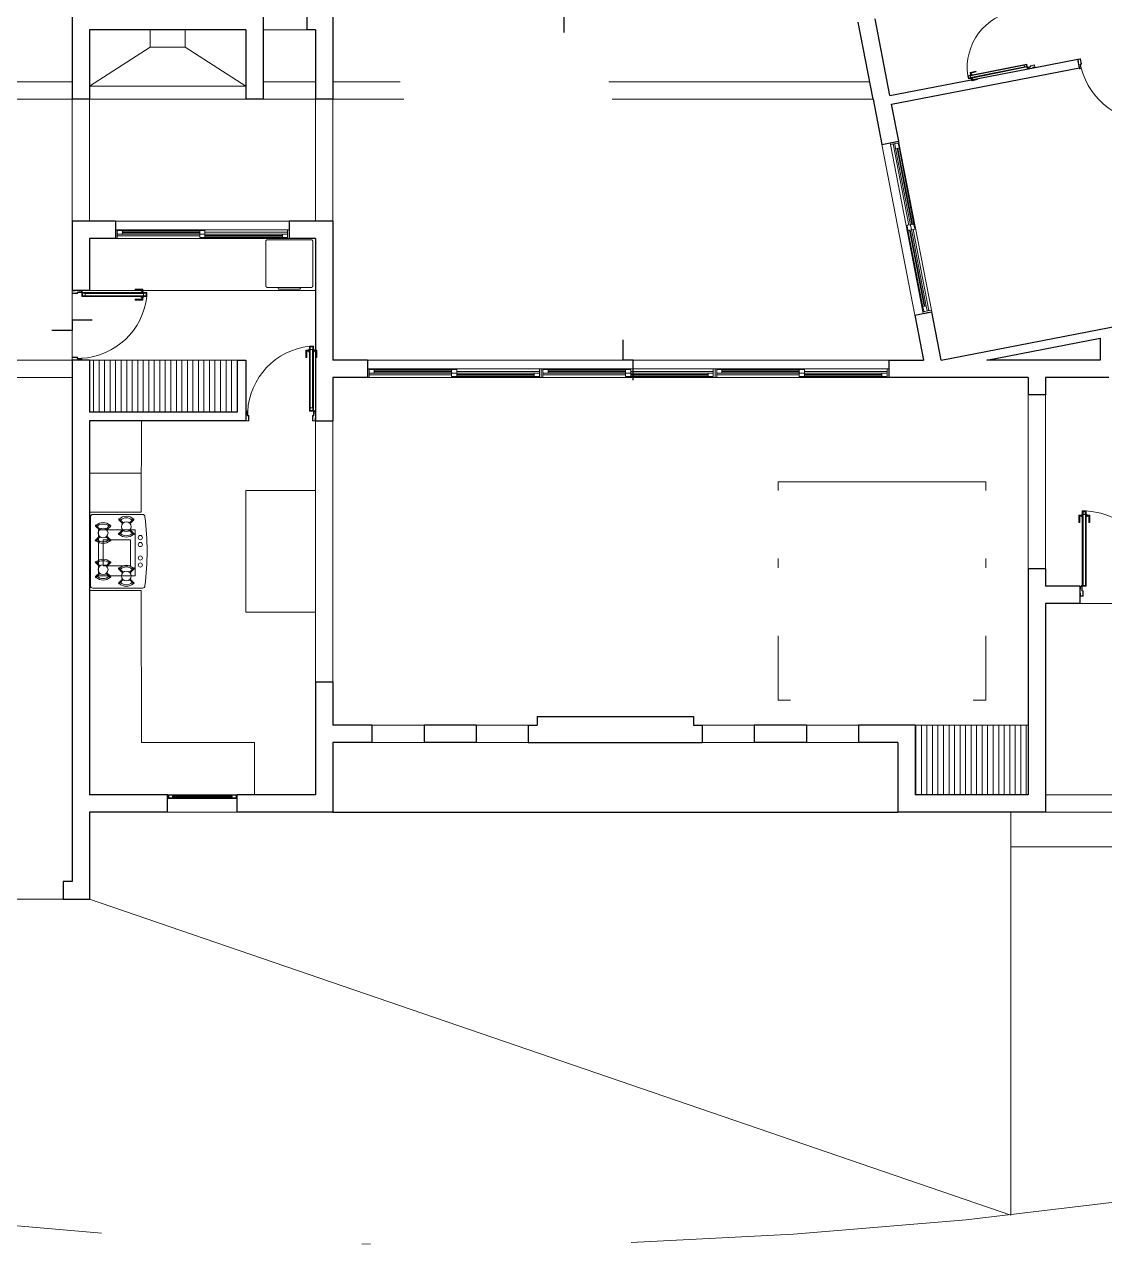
# Model space of a CAD drawing. Header units: millimetres. Extents: x 2871.7 to 2903.3, y 1602.5 to 1635.2.
# Drawn here: x 2882.67 to 2895.09, y 1602.52 to 1616.57 of the extents above; entities that cross this region are included whole.
import ezdxf

# ---------------------------------------------------------------- set-up
doc = ezdxf.new("R2010")
doc.units = ezdxf.units.MM
for name, pattern in [('ACAD_ISO10W100', [18, 12, -3, 0, -3]), ('HIDDEN2', [4.7625, 3.175, -1.5875]), ('JIS_02_0.7', [1.35, 0.75, -0.6])]:
    doc.linetypes.add(name, pattern=pattern)
for name, color, linetype, lineweight in [('0.05', 253, 'Continuous', 5), ('0.09', 6, 'Continuous', 9), ('0.25', 251, 'Continuous', 25), ('02_CIVIL_EXIST', 250, 'Continuous', 30), ('07_CIVIL VISTAS MEDIA', 251, 'Continuous', 9), ('08_CIVIL VISTAS FINO', 143, 'Continuous', 5), ('09_CIVIL PROYECCIONES', 230, 'JIS_02_0.7', 5), ('M-PARCELA-', 3, 'Continuous', 15), ('MISC MUEBLES', 141, 'Continuous', 9)]:
    doc.layers.add(name, color=color, linetype=linetype, lineweight=lineweight)
pattern_1 = [(90, (2407.71893, 969.57402), (-0.0635, 0), [])]

# ---------------------------------------------------------------- blocks, each defined once
blk = doc.blocks.new('P2.00')
at = {"layer": '09_CIVIL PROYECCIONES', "linetype": 'JIS_02_0.7', "ltscale": 4}
for centre, radius, start, end in [((495.225, 639.968), 0.884, 0.7137, 86.2764), ((496.99, 639.968), 0.882, 92.52, 179.3287)]:
    blk.add_arc(centre, radius, start, end, dxfattribs=at)
at = {"layer": 'MISC MUEBLES'}
for p, q in [((495.196, 640.717), (495.196, 640.798)), ((495.201, 640.803), (495.23, 640.803)), ((495.207, 640.798), (495.207, 640.717)), ((495.207, 640.792), (495.23, 640.792)), ((495.23, 640.814), (495.235, 640.814)), ((495.23, 640.782), (495.23, 640.814)), ((495.235, 640.782), (495.23, 640.782)), ((495.235, 640.814), (495.235, 640.782)), ((495.237, 640.85), (495.282, 640.85)), ((495.237, 639.984), (495.237, 640.85)), ((495.244, 639.991), (495.244, 640.85)), ((495.244, 640.843), (495.275, 640.843)), ((495.245, 640.842), (495.274, 640.842)), ((495.245, 640.812), (495.245, 640.842)), ((495.274, 640.812), (495.245, 640.812)), ((495.246, 640.81), (495.273, 640.81)), ((495.246, 639.992), (495.246, 640.81)), ((495.273, 640.81), (495.273, 639.992)), ((495.274, 640.842), (495.274, 640.812)), ((495.275, 639.991), (495.275, 640.85)), ((495.282, 639.984), (495.282, 640.85)), ((495.289, 640.814), (495.284, 640.814)), ((495.284, 640.814), (495.284, 640.782)), ((495.284, 640.782), (495.289, 640.782)), ((495.289, 640.782), (495.289, 640.814)), ((495.318, 640.803), (495.289, 640.803)), ((495.313, 640.792), (495.289, 640.792)), ((495.313, 640.798), (495.313, 640.717)), ((495.324, 640.717), (495.324, 640.798)), ((496.903, 640.717), (496.903, 640.798)), ((496.909, 640.803), (496.938, 640.803)), ((496.914, 640.798), (496.914, 640.717)), ((496.914, 640.792), (496.938, 640.792)), ((496.938, 640.814), (496.943, 640.814)), ((496.938, 640.782), (496.938, 640.814)), ((496.943, 640.782), (496.938, 640.782)), ((496.943, 640.814), (496.943, 640.782)), ((496.99, 640.85), (496.945, 640.85)), ((496.945, 639.984), (496.945, 640.85)), ((496.951, 639.991), (496.951, 640.85)), ((496.983, 640.843), (496.951, 640.843)), ((496.982, 640.842), (496.953, 640.842)), ((496.953, 640.842), (496.953, 640.812)), ((496.953, 640.812), (496.982, 640.812)), ((496.981, 640.81), (496.954, 640.81)), ((496.954, 640.81), (496.954, 639.992)), ((496.981, 639.992), (496.981, 640.81)), ((496.982, 640.812), (496.982, 640.842)), ((496.983, 639.991), (496.983, 640.85)), ((496.99, 639.984), (496.99, 640.85)), ((496.997, 640.814), (496.991, 640.814)), ((496.991, 640.814), (496.991, 640.782)), ((496.991, 640.782), (496.997, 640.782)), ((496.997, 640.782), (496.997, 640.814)), ((497.026, 640.803), (496.997, 640.803)), ((497.02, 640.792), (496.997, 640.792)), ((497.02, 640.798), (497.02, 640.717)), ((497.031, 640.717), (497.031, 640.798)), ((495.207, 640.717), (495.196, 640.717)), ((495.313, 640.717), (495.324, 640.717)), ((496.914, 640.717), (496.903, 640.717)), ((497.02, 640.717), (497.031, 640.717)), ((495.213, 639.95), (495.213, 639.979)), ((495.213, 639.95), (495.217, 639.95)), ((495.217, 639.95), (495.217, 639.979)), ((495.218, 639.983), (495.229, 639.983)), ((495.218, 639.98), (495.229, 639.98)), ((495.23, 639.979), (495.23, 639.936)), ((495.234, 639.979), (495.234, 639.936)), ((495.236, 639.933), (495.244, 639.933)), ((495.236, 639.93), (495.243, 639.93)), ((495.237, 639.984), (495.282, 639.984)), ((495.243, 639.93), (495.243, 639.875)), ((495.244, 639.991), (495.275, 639.991)), ((495.245, 640.021), (495.245, 639.992)), ((495.245, 639.992), (495.274, 639.992)), ((495.247, 639.931), (495.247, 639.875)), ((495.274, 639.992), (495.274, 640.021)), ((496.99, 639.984), (496.945, 639.984)), ((496.983, 639.991), (496.951, 639.991)), ((496.953, 639.992), (496.953, 640.021)), ((496.982, 639.992), (496.953, 639.992)), ((496.98, 639.931), (496.98, 639.875)), ((496.982, 640.021), (496.982, 639.992)), ((496.991, 639.933), (496.982, 639.933)), ((496.984, 639.93), (496.984, 639.875)), ((496.991, 639.93), (496.984, 639.93)), ((496.993, 639.979), (496.993, 639.936)), ((496.997, 639.979), (496.997, 639.936)), ((497.009, 639.983), (496.998, 639.983)), ((497.009, 639.98), (496.998, 639.98)), ((497.01, 639.95), (497.01, 639.979)), ((497.013, 639.95), (497.01, 639.95)), ((497.013, 639.95), (497.013, 639.979)), ((495.213, 639.875), (495.213, 639.906)), ((495.213, 639.906), (495.217, 639.906)), ((495.217, 639.875), (495.217, 639.906)), ((495.218, 639.874), (495.242, 639.874)), ((495.218, 639.871), (495.242, 639.871)), ((497.009, 639.874), (496.985, 639.874)), ((497.009, 639.871), (496.985, 639.871)), ((497.01, 639.875), (497.01, 639.906)), ((497.013, 639.906), (497.01, 639.906)), ((497.013, 639.875), (497.013, 639.906))]:
    blk.add_line(p, q, dxfattribs=at)
for centre in [(495.231, 639.989), (496.996, 639.989)]:
    blk.add_circle(centre, 0.0036, dxfattribs=at)
for centre, radius, start, end in [((495.201, 640.798), 0.00537, 0, 180), ((495.318, 640.798), 0.00537, 0, 180), ((496.909, 640.798), 0.00537, 0, 180), ((497.026, 640.798), 0.00537, 0, 180), ((495.218, 639.979), 0.00448, 90, 180), ((495.218, 639.979), 0.00112, 90, 180), ((495.229, 639.979), 0.00448, 0, 90), ((495.229, 639.979), 0.00112, 0, 90), ((495.236, 639.936), 0.0056, 180, 270), ((495.236, 639.936), 0.00224, 180, 270), ((495.244, 639.931), 0.00224, 351.398, 90), ((496.982, 639.931), 0.00224, 90, 188.602), ((496.991, 639.936), 0.00224, 270, 0), ((496.991, 639.936), 0.0056, 270, 0), ((496.998, 639.979), 0.00448, 90, 180), ((496.998, 639.979), 0.00112, 90, 180), ((497.009, 639.979), 0.00448, 0, 90), ((497.009, 639.979), 0.00112, 0, 90), ((495.218, 639.875), 0.00448, 180, 270), ((495.218, 639.875), 0.00112, 180, 270), ((495.242, 639.875), 0.00448, 270, 351.398), ((495.242, 639.875), 0.00112, 270, 351.398), ((496.985, 639.875), 0.00448, 188.602, 270), ((496.985, 639.875), 0.00112, 188.602, 270), ((497.009, 639.875), 0.00112, 270, 0), ((497.009, 639.875), 0.00448, 270, 0)]:
    blk.add_arc(centre, radius, start, end, dxfattribs=at)
blk = doc.blocks.new('Cocina industrial')
at = {"layer": '09_CIVIL PROYECCIONES', "color": 252, "linetype": 'HIDDEN2'}
for p, q in [((480.146, 637.341), (480.146, 637.761)), ((480.146, 637.761), (480.676, 637.761)), ((480.263, 637.708), (480.56, 637.708)), ((480.263, 637.394), (480.263, 637.708)), ((480.56, 637.708), (480.56, 637.394)), ((480.676, 637.761), (480.676, 637.341)), ((480.56, 637.394), (480.263, 637.394)), ((480.676, 637.341), (480.146, 637.341))]:
    blk.add_line(p, q, dxfattribs=at)
at = {"layer": 'MISC MUEBLES'}
for p, q in [((480.005, 637.256), (480.005, 637.825)), ((480.823, 637.855), (480.035, 637.855)), ((480.853, 637.256), (480.853, 637.825)), ((480.131, 637.787), (480.175, 637.744)), ((480.138, 637.795), (480.182, 637.751)), ((480.254, 637.751), (480.3, 637.797)), ((480.262, 637.744), (480.308, 637.789)), ((480.597, 637.744), (480.551, 637.789)), ((480.604, 637.751), (480.558, 637.797)), ((480.72, 637.795), (480.676, 637.751)), ((480.728, 637.787), (480.684, 637.744)), ((480.131, 637.629), (480.175, 637.672)), ((480.138, 637.621), (480.182, 637.665)), ((480.254, 637.665), (480.3, 637.619)), ((480.262, 637.672), (480.308, 637.627)), ((480.597, 637.672), (480.551, 637.627)), ((480.604, 637.665), (480.558, 637.619)), ((480.72, 637.621), (480.676, 637.665)), ((480.728, 637.629), (480.684, 637.672)), ((480.059, 637.52), (480.103, 637.477)), ((480.059, 637.361), (480.103, 637.405)), ((480.066, 637.528), (480.11, 637.484)), ((480.066, 637.354), (480.11, 637.398)), ((480.182, 637.484), (480.228, 637.53)), ((480.182, 637.398), (480.228, 637.352)), ((480.19, 637.477), (480.236, 637.522)), ((480.19, 637.405), (480.236, 637.36)), ((480.668, 637.477), (480.623, 637.522)), ((480.668, 637.405), (480.623, 637.36)), ((480.676, 637.484), (480.63, 637.53)), ((480.676, 637.398), (480.63, 637.352)), ((480.792, 637.528), (480.748, 637.484)), ((480.792, 637.354), (480.748, 637.398)), ((480.799, 637.52), (480.756, 637.477)), ((480.799, 637.361), (480.756, 637.405))]:
    blk.add_line(p, q, dxfattribs=at)
for centre, radius in [((480.218, 637.708), 0.0564), ((480.64, 637.708), 0.0564), ((480.146, 637.441), 0.0564), ((480.712, 637.441), 0.0564), ((480.271, 637.28), 0.0242), ((480.352, 637.28), 0.0242), ((480.507, 637.28), 0.0242), ((480.587, 637.28), 0.0242)]:
    blk.add_circle(centre, radius, dxfattribs=at)
for centre, radius, start, end in [((480.035, 637.825), 0.03, 90, 180), ((480.823, 637.825), 0.03, 0, 90), ((480.218, 637.708), 0.12, 137.6275, 222.3725), ((480.218, 637.708), 0.103, 138.1132, 221.8868), ((480.134, 637.791), 0.00522, 45.22, 225.22), ((480.218, 637.708), 0.103, 318.1132, 41.8868), ((480.304, 637.793), 0.00522, 314.78, 134.78), ((480.218, 637.708), 0.12, 317.7229, 42.2771), ((480.64, 637.708), 0.12, 137.7229, 222.2771), ((480.64, 637.708), 0.103, 138.1132, 221.8868), ((480.554, 637.793), 0.00522, 45.22, 225.22), ((480.64, 637.708), 0.103, 318.1132, 41.8868), ((480.724, 637.791), 0.00522, 314.78, 134.78), ((480.64, 637.708), 0.12, 317.6275, 42.3725), ((480.134, 637.625), 0.00522, 134.78, 314.78), ((480.304, 637.623), 0.00522, 225.22, 45.22), ((480.554, 637.623), 0.00522, 134.78, 314.78), ((480.724, 637.625), 0.00522, 225.22, 45.22), ((480.146, 637.441), 0.12, 137.6275, 222.3725), ((480.146, 637.441), 0.103, 138.1132, 221.8868), ((480.062, 637.524), 0.00522, 45.22, 225.22), ((480.146, 637.441), 0.103, 318.1132, 41.8868), ((480.232, 637.526), 0.00522, 314.78, 134.78), ((480.146, 637.441), 0.12, 317.7229, 42.2771), ((480.712, 637.441), 0.12, 137.7229, 222.2771), ((480.712, 637.441), 0.103, 138.1132, 221.8868), ((480.626, 637.526), 0.00522, 45.22, 225.22), ((480.712, 637.441), 0.103, 318.1132, 41.8868), ((480.796, 637.524), 0.00522, 314.78, 134.78), ((480.712, 637.441), 0.12, 317.6275, 42.3725), ((480.035, 637.256), 0.03, 180, 262.8162), ((480.062, 637.358), 0.00522, 134.78, 314.78), ((480.232, 637.356), 0.00522, 225.22, 45.22), ((480.626, 637.356), 0.00522, 134.78, 314.78), ((480.796, 637.358), 0.00522, 225.22, 45.22), ((480.823, 637.256), 0.03, 277.1838, 0), ((480.429, 640.38), 3.178, 262.8162, 277.1838)]:
    blk.add_arc(centre, radius, start, end, dxfattribs=at)
blk = doc.blocks.new('80')
at = {"layer": '09_CIVIL PROYECCIONES', "linetype": 'JIS_02_0.7', "ltscale": 4}
blk.add_arc((2522612.397, 181769.456), 0.802, 276.4267, 356.831, dxfattribs=at)
at = {"layer": 'MISC MUEBLES'}
for p, q in [((2522612.418, 181769.515), (2522612.418, 181769.484)), ((2522612.422, 181769.515), (2522612.422, 181769.484)), ((2522612.423, 181769.519), (2522612.447, 181769.519)), ((2522612.423, 181769.516), (2522612.447, 181769.516)), ((2522612.448, 181769.46), (2522612.448, 181769.515)), ((2522612.452, 181769.459), (2522612.452, 181769.515)), ((2522613.185, 181769.459), (2522613.185, 181769.515)), ((2522613.189, 181769.46), (2522613.189, 181769.515)), ((2522613.214, 181769.519), (2522613.19, 181769.519)), ((2522613.214, 181769.516), (2522613.19, 181769.516)), ((2522613.215, 181769.515), (2522613.215, 181769.484)), ((2522613.218, 181769.515), (2522613.218, 181769.484)), ((2522612.418, 181769.484), (2522612.422, 181769.484)), ((2522612.418, 181769.44), (2522612.418, 181769.411)), ((2522612.418, 181769.44), (2522612.422, 181769.44)), ((2522612.422, 181769.44), (2522612.422, 181769.411)), ((2522612.423, 181769.41), (2522612.434, 181769.41)), ((2522612.423, 181769.407), (2522612.434, 181769.407)), ((2522612.435, 181769.411), (2522612.435, 181769.454)), ((2522612.439, 181769.411), (2522612.439, 181769.454)), ((2522612.441, 181769.46), (2522612.448, 181769.46)), ((2522612.441, 181769.457), (2522612.449, 181769.457)), ((2522612.442, 181769.406), (2522612.487, 181769.406)), ((2522612.442, 181769.406), (2522612.442, 181768.658)), ((2522612.449, 181769.406), (2522612.449, 181768.658)), ((2522612.449, 181769.4), (2522612.48, 181769.4)), ((2522612.45, 181769.398), (2522612.479, 181769.398)), ((2522612.45, 181769.369), (2522612.45, 181769.398)), ((2522612.479, 181769.369), (2522612.45, 181769.369)), ((2522612.478, 181769.367), (2522612.451, 181769.367)), ((2522612.451, 181769.367), (2522612.451, 181768.698)), ((2522612.478, 181768.698), (2522612.478, 181769.367)), ((2522612.479, 181769.398), (2522612.479, 181769.369)), ((2522612.48, 181769.406), (2522612.48, 181768.658)), ((2522612.487, 181769.406), (2522612.487, 181768.658)), ((2522613.196, 181769.457), (2522613.187, 181769.457)), ((2522613.196, 181769.46), (2522613.189, 181769.46)), ((2522613.198, 181769.411), (2522613.198, 181769.454)), ((2522613.202, 181769.411), (2522613.202, 181769.454)), ((2522613.214, 181769.41), (2522613.203, 181769.41)), ((2522613.214, 181769.407), (2522613.203, 181769.407)), ((2522613.218, 181769.484), (2522613.215, 181769.484)), ((2522613.218, 181769.44), (2522613.215, 181769.44)), ((2522613.215, 181769.44), (2522613.215, 181769.411)), ((2522613.218, 181769.44), (2522613.218, 181769.411)), ((2522612.412, 181768.791), (2522612.401, 181768.791)), ((2522612.401, 181768.791), (2522612.401, 181768.71)), ((2522612.406, 181768.705), (2522612.435, 181768.705)), ((2522612.412, 181768.71), (2522612.412, 181768.791)), ((2522612.412, 181768.716), (2522612.435, 181768.716)), ((2522612.44, 181768.726), (2522612.435, 181768.726)), ((2522612.435, 181768.726), (2522612.435, 181768.694)), ((2522612.435, 181768.694), (2522612.44, 181768.694)), ((2522612.44, 181768.694), (2522612.44, 181768.726)), ((2522612.449, 181768.665), (2522612.48, 181768.665)), ((2522612.479, 181768.696), (2522612.45, 181768.696)), ((2522612.45, 181768.696), (2522612.45, 181768.666)), ((2522612.45, 181768.666), (2522612.479, 181768.666)), ((2522612.451, 181768.698), (2522612.478, 181768.698)), ((2522612.479, 181768.666), (2522612.479, 181768.696)), ((2522612.489, 181768.694), (2522612.489, 181768.726)), ((2522612.489, 181768.726), (2522612.494, 181768.726)), ((2522612.494, 181768.694), (2522612.489, 181768.694)), ((2522612.494, 181768.726), (2522612.494, 181768.694)), ((2522612.518, 181768.716), (2522612.494, 181768.716)), ((2522612.523, 181768.705), (2522612.494, 181768.705)), ((2522612.518, 181768.71), (2522612.518, 181768.791)), ((2522612.518, 181768.791), (2522612.529, 181768.791)), ((2522612.529, 181768.791), (2522612.529, 181768.71)), ((2522612.442, 181768.658), (2522612.487, 181768.658))]:
    blk.add_line(p, q, dxfattribs=at)
blk.add_circle((2522612.436, 181769.401), 0.0036, dxfattribs=at)
for centre, radius, start, end in [((2522612.423, 181769.515), 0.00448, 90, 180), ((2522612.423, 181769.515), 0.00112, 90, 180), ((2522612.447, 181769.515), 0.00448, 8.602, 90), ((2522612.447, 181769.515), 0.00112, 8.602, 90), ((2522613.19, 181769.515), 0.00448, 90, 171.398), ((2522613.19, 181769.515), 0.00112, 90, 171.398), ((2522613.214, 181769.515), 0.00448, 0, 90), ((2522613.214, 181769.515), 0.00112, 0, 90), ((2522612.423, 181769.411), 0.00448, 180, 270), ((2522612.423, 181769.411), 0.00112, 180, 270), ((2522612.434, 181769.411), 0.00448, 270, 0), ((2522612.434, 181769.411), 0.00112, 270, 0), ((2522612.441, 181769.454), 0.0056, 90, 180), ((2522612.441, 181769.454), 0.00224, 90, 180), ((2522612.449, 181769.459), 0.00224, 270, 8.602), ((2522613.187, 181769.459), 0.00224, 171.398, 270), ((2522613.196, 181769.454), 0.0056, 0, 90), ((2522613.196, 181769.454), 0.00224, 0, 90), ((2522613.203, 181769.411), 0.00448, 180, 270), ((2522613.203, 181769.411), 0.00112, 180, 270), ((2522613.214, 181769.411), 0.00448, 270, 0), ((2522613.214, 181769.411), 0.00112, 270, 0), ((2522612.406, 181768.71), 0.00537, 180, 0), ((2522612.523, 181768.71), 0.00537, 180, 0)]:
    blk.add_arc(centre, radius, start, end, dxfattribs=at)
blk = doc.blocks.new('70cm')
at = {"layer": '09_CIVIL PROYECCIONES', "ltscale": 4}
blk.add_arc((495.26, 657.641), 0.671, 267.2063, 356.6732, dxfattribs=at)
at = {"layer": 'MISC MUEBLES'}
for p, q in [((495.143, 657.652), (495.143, 657.633)), ((495.145, 657.652), (495.145, 657.633)), ((495.146, 657.656), (495.17, 657.656)), ((495.146, 657.653), (495.17, 657.653)), ((495.189, 657.632), (495.146, 657.632)), ((495.189, 657.63), (495.146, 657.63)), ((495.17, 657.656), (495.17, 657.653)), ((495.189, 657.638), (495.189, 657.632)), ((495.191, 657.638), (495.191, 657.631)), ((495.227, 657.643), (495.193, 657.643)), ((495.227, 657.64), (495.193, 657.64)), ((495.204, 657.656), (495.227, 657.656)), ((495.204, 657.656), (495.204, 657.653)), ((495.204, 657.653), (495.227, 657.653)), ((495.228, 657.652), (495.228, 657.643)), ((495.23, 657.652), (495.23, 657.643)), ((495.231, 657.637), (495.231, 657.602)), ((495.231, 657.637), (495.929, 657.637)), ((495.231, 657.632), (495.929, 657.632)), ((495.231, 657.607), (495.929, 657.607)), ((495.231, 657.602), (495.929, 657.602)), ((495.236, 657.632), (495.236, 657.607)), ((495.237, 657.631), (495.237, 657.608)), ((495.26, 657.631), (495.237, 657.631)), ((495.237, 657.608), (495.26, 657.608)), ((495.26, 657.608), (495.26, 657.631)), ((495.261, 657.609), (495.261, 657.63)), ((495.261, 657.63), (495.898, 657.63)), ((495.898, 657.609), (495.261, 657.609)), ((495.826, 657.661), (495.826, 657.669)), ((495.826, 657.669), (495.889, 657.669)), ((495.889, 657.661), (495.826, 657.661)), ((495.876, 657.638), (495.876, 657.643)), ((495.876, 657.643), (495.901, 657.643)), ((495.901, 657.638), (495.876, 657.638)), ((495.901, 657.601), (495.876, 657.601)), ((495.876, 657.601), (495.876, 657.597)), ((495.876, 657.597), (495.901, 657.597)), ((495.885, 657.661), (495.885, 657.643)), ((495.885, 657.578), (495.885, 657.597)), ((495.893, 657.665), (495.893, 657.643)), ((495.893, 657.574), (495.893, 657.597)), ((495.898, 657.63), (495.898, 657.609)), ((495.9, 657.608), (495.9, 657.631)), ((495.9, 657.631), (495.923, 657.631)), ((495.923, 657.608), (495.9, 657.608)), ((495.901, 657.643), (495.901, 657.638)), ((495.901, 657.597), (495.901, 657.601)), ((495.923, 657.631), (495.923, 657.608)), ((495.924, 657.632), (495.924, 657.607)), ((495.929, 657.637), (495.929, 657.602)), ((495.889, 657.578), (495.826, 657.578)), ((495.826, 657.578), (495.826, 657.57)), ((495.826, 657.57), (495.889, 657.57)), ((495.143, 656.959), (495.143, 656.978)), ((495.145, 656.959), (495.145, 656.978)), ((495.189, 656.981), (495.146, 656.981)), ((495.189, 656.979), (495.146, 656.979)), ((495.146, 656.958), (495.17, 656.958)), ((495.146, 656.956), (495.17, 656.956)), ((495.17, 656.956), (495.17, 656.958)), ((495.189, 656.973), (495.189, 656.979)), ((495.191, 656.973), (495.191, 656.98)), ((495.227, 656.971), (495.193, 656.971)), ((495.227, 656.969), (495.193, 656.969)), ((495.204, 656.956), (495.204, 656.958)), ((495.204, 656.958), (495.227, 656.958)), ((495.204, 656.956), (495.227, 656.956)), ((495.228, 656.959), (495.228, 656.968)), ((495.23, 656.959), (495.23, 656.968))]:
    blk.add_line(p, q, dxfattribs=at)
blk.add_circle((495.234, 657.642), 0.0028, dxfattribs=at)
for centre, radius, start, end in [((495.146, 657.652), 0.00349, 90, 180), ((495.146, 657.633), 0.00349, 180, 261.398), ((495.146, 657.652), 0.000871, 90, 180), ((495.146, 657.633), 0.000871, 180, 261.398), ((495.193, 657.638), 0.00436, 90, 180), ((495.19, 657.631), 0.00174, 261.398, 0), ((495.193, 657.638), 0.00174, 90, 180), ((495.227, 657.652), 0.00349, 360, 90), ((495.227, 657.652), 0.000871, 360, 90), ((495.227, 657.643), 0.00349, 270, 360), ((495.227, 657.643), 0.000871, 270, 360), ((495.889, 657.665), 0.00417, 270, 90), ((495.889, 657.574), 0.00417, 270, 90), ((495.146, 656.978), 0.00349, 98.602, 180), ((495.146, 656.959), 0.00349, 180, 270), ((495.146, 656.978), 0.000871, 98.602, 180), ((495.146, 656.959), 0.000871, 180, 270), ((495.19, 656.98), 0.00174, 0, 98.602), ((495.193, 656.973), 0.00436, 180, 270), ((495.193, 656.973), 0.00174, 180, 270), ((495.227, 656.968), 0.00349, 0, 90), ((495.227, 656.968), 0.000871, 0, 90), ((495.227, 656.959), 0.00349, 270, 0), ((495.227, 656.959), 0.000871, 270, 0)]:
    blk.add_arc(centre, radius, start, end, dxfattribs=at)
blk = doc.blocks.new('z')
at = {"layer": '0.25'}
for p, q in [((3164.3946, 594.0386), (3164.3946, 594.1136)), ((3164.3946, 594.1136), (3164.5446, 594.1136)), ((3164.2446, 594.0386), (3164.3946, 594.0386))]:
    blk.add_line(p, q, dxfattribs=at)

msp = doc.modelspace()

# ---------------------------------------------------------------- hatches: boundary and pattern name
at = {"layer": '0.05'}
h = msp.add_hatch(dxfattribs=at)
h.set_pattern_fill('ANSI31', color=256, scale=0.02, angle=45)
h.set_pattern_definition(pattern_1)
h.paths.add_polyline_path([(2885.113, 1612.107), (2885.113, 1612.707), (2883.413, 1612.707), (2883.413, 1612.107)])
h = msp.add_hatch(dxfattribs=at)
h.set_pattern_fill('ANSI31', color=256, scale=0.02, angle=45)
h.set_pattern_definition(pattern_1)
h.paths.add_polyline_path([(2892.913, 1607.707), (2894.213, 1607.707), (2894.213, 1608.507), (2892.913, 1608.507)])

# ---------------------------------------------------------------- linework, layer by layer
msp.add_line((2886.213, 1607.507), (2892.713, 1607.507))
at = {"layer": '0.09'}
for p, q in [((2892.909, 1613.225), (2892.529, 1615.188)), ((2883.213, 1612.707), (2883.213, 1613.507)), ((2885.113, 1612.707), (2883.413, 1612.707)), ((2892.611, 1612.707), (2886.611, 1612.707)), ((2894.813, 1609.907), (2896.613, 1609.907)), ((2886.663, 1608.507), (2887.263, 1608.507)), ((2887.863, 1608.507), (2888.463, 1608.507)), ((2890.463, 1608.507), (2891.063, 1608.507)), ((2891.663, 1608.507), (2892.263, 1608.507)), ((2892.913, 1608.507), (2894.213, 1608.507)), ((2886.663, 1608.307), (2887.263, 1608.307)), ((2887.863, 1608.307), (2888.463, 1608.307)), ((2890.463, 1608.307), (2891.063, 1608.307)), ((2891.663, 1608.307), (2892.263, 1608.307)), ((2884.313, 1607.507), (2885.113, 1607.507)), ((2894.013, 1607.507), (2894.013, 1607.107)), ((2897.013, 1607.507), (2894.413, 1607.507)), ((2897.413, 1607.107), (2894.013, 1607.107)), ((2883.113, 1606.507), (2877.513, 1606.507))]:
    msp.add_line(p, q, dxfattribs=at)
at = {"layer": '02_CIVIL_EXIST'}
for p, q in [((2883.213, 1616.707), (2883.213, 1615.707)), ((2885.413, 1616.707), (2885.413, 1615.707)), ((2885.913, 1616.707), (2885.913, 1616.507)), ((2886.213, 1616.707), (2886.213, 1615.707)), ((2892.429, 1615.707), (2892.257, 1616.596)), ((2892.624, 1615.75), (2892.453, 1616.634)), ((2885.213, 1616.507), (2883.413, 1616.507)), ((2883.413, 1616.507), (2883.413, 1615.707)), ((2885.213, 1616.507), (2885.213, 1615.707)), ((2886.013, 1616.507), (2885.913, 1616.507)), ((2886.013, 1616.507), (2886.013, 1615.707)), ((2892.624, 1615.75), (2894.293, 1616.073)), ((2892.643, 1615.652), (2894.803, 1616.07)), ((2894.293, 1616.073), (2894.784, 1616.168)), ((2894.803, 1616.07), (2894.784, 1616.168)), ((2883.413, 1615.707), (2883.213, 1615.707)), ((2885.413, 1615.707), (2885.213, 1615.707)), ((2886.213, 1615.707), (2886.013, 1615.707)), ((2892.429, 1615.707), (2892.529, 1615.188)), ((2892.726, 1615.226), (2892.643, 1615.652)), ((2892.529, 1615.188), (2892.726, 1615.226)), ((2883.713, 1614.307), (2883.213, 1614.307)), ((2883.213, 1614.307), (2883.213, 1613.507)), ((2883.713, 1614.307), (2883.713, 1614.107)), ((2886.213, 1614.307), (2885.713, 1614.307)), ((2885.713, 1614.307), (2885.713, 1614.107)), ((2886.213, 1614.307), (2886.213, 1612.707)), ((2883.713, 1614.107), (2883.413, 1614.107)), ((2883.413, 1614.107), (2883.413, 1613.507)), ((2886.013, 1614.107), (2885.713, 1614.107)), ((2886.013, 1614.107), (2886.013, 1612.007)), ((2883.413, 1613.507), (2883.213, 1613.507)), ((2893.213, 1612.707), (2896.748, 1613.39)), ((2892.909, 1613.225), (2893.105, 1613.263)), ((2892.909, 1613.225), (2893.009, 1612.707)), ((2893.213, 1612.707), (2893.105, 1613.263)), ((2893.74, 1612.707), (2895.043, 1612.959)), ((2895.043, 1612.959), (2895.043, 1612.707)), ((2883.213, 1612.707), (2883.213, 1606.707)), ((2883.413, 1612.707), (2883.213, 1612.707)), ((2883.413, 1612.707), (2883.413, 1612.107)), ((2885.113, 1612.707), (2885.113, 1612.107)), ((2885.113, 1612.707), (2885.213, 1612.707)), ((2885.213, 1612.707), (2885.213, 1612.007)), ((2886.611, 1612.707), (2886.213, 1612.707)), ((2886.611, 1612.707), (2886.611, 1612.507)), ((2892.611, 1612.707), (2892.611, 1612.507)), ((2892.611, 1612.707), (2893.009, 1612.707)), ((2895.043, 1612.707), (2893.74, 1612.707)), ((2886.213, 1612.507), (2886.213, 1612.007)), ((2886.611, 1612.507), (2886.213, 1612.507)), ((2894.213, 1612.507), (2892.611, 1612.507)), ((2894.213, 1612.507), (2894.213, 1612.307)), ((2894.413, 1612.507), (2894.413, 1612.307)), ((2895.143, 1612.507), (2894.413, 1612.507)), ((2894.413, 1612.307), (2894.213, 1612.307)), ((2885.113, 1612.107), (2883.413, 1612.107)), ((2885.213, 1612.007), (2883.413, 1612.007)), ((2883.413, 1612.007), (2883.413, 1607.707)), ((2886.013, 1612.007), (2886.213, 1612.007)), ((2894.413, 1610.307), (2894.213, 1610.307)), ((2894.213, 1610.307), (2894.213, 1610.107)), ((2894.413, 1610.307), (2894.413, 1610.107)), ((2894.213, 1610.107), (2894.213, 1607.707)), ((2894.813, 1610.107), (2894.413, 1610.107)), ((2894.813, 1609.907), (2894.813, 1610.107)), ((2894.413, 1609.907), (2894.413, 1607.507)), ((2894.813, 1609.907), (2894.413, 1609.907)), ((2886.013, 1609.007), (2886.013, 1607.707)), ((2886.013, 1609.007), (2886.213, 1609.007)), ((2886.213, 1609.007), (2886.213, 1608.507)), ((2888.563, 1608.607), (2888.563, 1608.507)), ((2888.563, 1608.607), (2890.363, 1608.607)), ((2890.363, 1608.607), (2890.363, 1608.507)), ((2886.663, 1608.507), (2886.213, 1608.507)), ((2886.663, 1608.507), (2886.663, 1608.307)), ((2887.863, 1608.507), (2887.263, 1608.507)), ((2887.263, 1608.507), (2887.263, 1608.307)), ((2887.863, 1608.507), (2887.863, 1608.307)), ((2888.463, 1608.507), (2888.463, 1608.307)), ((2888.463, 1608.507), (2888.563, 1608.507)), ((2890.363, 1608.507), (2890.463, 1608.507)), ((2890.463, 1608.507), (2890.463, 1608.307)), ((2891.663, 1608.507), (2891.063, 1608.507)), ((2891.063, 1608.507), (2891.063, 1608.307)), ((2891.663, 1608.507), (2891.663, 1608.307)), ((2892.913, 1608.507), (2892.263, 1608.507)), ((2892.263, 1608.507), (2892.263, 1608.307)), ((2892.913, 1608.507), (2892.913, 1607.707)), ((2886.663, 1608.307), (2886.213, 1608.307)), ((2886.213, 1608.307), (2886.213, 1607.507)), ((2887.863, 1608.307), (2887.263, 1608.307)), ((2888.463, 1608.307), (2890.463, 1608.307)), ((2891.663, 1608.307), (2891.063, 1608.307)), ((2892.713, 1608.307), (2892.263, 1608.307)), ((2892.713, 1608.307), (2892.713, 1607.507)), ((2884.313, 1607.707), (2883.413, 1607.707)), ((2884.313, 1607.507), (2884.313, 1607.707)), ((2884.313, 1607.507), (2884.313, 1607.707)), ((2886.013, 1607.707), (2885.113, 1607.707)), ((2885.113, 1607.507), (2885.113, 1607.707)), ((2894.213, 1607.707), (2892.913, 1607.707)), ((2884.313, 1607.507), (2883.413, 1607.507)), ((2883.413, 1607.507), (2883.413, 1606.507)), ((2886.213, 1607.507), (2885.113, 1607.507)), ((2894.413, 1607.507), (2892.713, 1607.507)), ((2883.213, 1606.707), (2883.113, 1606.707)), ((2883.113, 1606.707), (2883.113, 1606.507)), ((2883.113, 1606.507), (2883.413, 1606.507))]:
    msp.add_line(p, q, dxfattribs=at)
at = {"layer": '07_CIVIL VISTAS MEDIA'}
for p, q in [((2885.913, 1616.507), (2885.413, 1616.507)), ((2886.013, 1615.907), (2885.413, 1615.907)), ((2885.213, 1615.707), (2883.413, 1615.707)), ((2892.63, 1615.187), (2893.003, 1613.263)), ((2893.105, 1613.263), (2892.724, 1615.226)), ((2883.713, 1614.307), (2885.713, 1614.307)), ((2885.713, 1614.207), (2883.713, 1614.207)), ((2883.733, 1614.107), (2885.693, 1614.107)), ((2886.013, 1613.507), (2883.413, 1613.507)), ((2888.611, 1612.607), (2886.611, 1612.607)), ((2890.611, 1612.607), (2888.611, 1612.607)), ((2892.611, 1612.607), (2890.611, 1612.607)), ((2886.631, 1612.507), (2888.591, 1612.507)), ((2888.631, 1612.507), (2890.591, 1612.507)), ((2890.631, 1612.507), (2892.591, 1612.507)), ((2884.013, 1612.007), (2884.01, 1610.958)), ((2884.011, 1611.407), (2883.411, 1611.407)), ((2891.336, 1611.206), (2891.336, 1611.307)), ((2891.336, 1611.307), (2893.725, 1611.307)), ((2893.725, 1611.307), (2893.725, 1611.206)), ((2886.013, 1611.207), (2885.213, 1611.207)), ((2885.213, 1611.207), (2885.213, 1609.807)), ((2886.013, 1611.207), (2886.013, 1609.807)), ((2884.01, 1610.958), (2883.41, 1610.958)), ((2891.336, 1610.316), (2891.336, 1610.426)), ((2893.725, 1610.426), (2893.725, 1610.316)), ((2884.01, 1610.058), (2883.41, 1610.058)), ((2884.01, 1610.058), (2884.013, 1608.307)), ((2886.013, 1609.807), (2885.213, 1609.807)), ((2891.336, 1608.793), (2891.337, 1609.536)), ((2893.725, 1609.536), (2893.725, 1608.793)), ((2891.48, 1608.793), (2891.336, 1608.793)), ((2893.725, 1608.793), (2893.58, 1608.793)), ((2885.313, 1608.307), (2884.013, 1608.307)), ((2885.313, 1608.307), (2885.313, 1607.707)), ((2884.353, 1607.707), (2885.073, 1607.707)), ((2884.353, 1607.665), (2885.073, 1607.665)), ((2884.372, 1607.689), (2885.054, 1607.69)), ((2884.372, 1607.681), (2885.054, 1607.682))]:
    msp.add_line(p, q, dxfattribs=at)
at = {"layer": '07_CIVIL VISTAS MEDIA', "linetype": 'Continuous'}
for p, q in [((2892.875, 1614.267), (2892.705, 1615.141)), ((2892.716, 1615.138), (2892.706, 1615.136)), ((2892.884, 1614.269), (2892.715, 1615.143)), ((2892.715, 1615.143), (2892.884, 1614.269)), ((2893.026, 1613.329), (2892.857, 1614.203)), ((2892.857, 1614.203), (2893.026, 1613.329)), ((2892.883, 1614.274), (2892.874, 1614.272)), ((2884.683, 1614.182), (2883.793, 1614.182)), ((2883.793, 1614.182), (2884.683, 1614.182)), ((2884.683, 1614.172), (2883.793, 1614.172)), ((2883.798, 1614.182), (2883.798, 1614.172)), ((2884.678, 1614.182), (2884.678, 1614.172)), ((2885.633, 1614.142), (2884.743, 1614.142)), ((2884.743, 1614.142), (2885.633, 1614.142)), ((2885.633, 1614.132), (2884.743, 1614.132)), ((2884.748, 1614.142), (2884.748, 1614.132)), ((2885.628, 1614.142), (2885.628, 1614.132)), ((2893.017, 1613.327), (2892.847, 1614.201)), ((2892.858, 1614.198), (2892.848, 1614.196)), ((2893.025, 1613.334), (2893.016, 1613.332)), ((2887.581, 1612.582), (2886.691, 1612.582)), ((2886.691, 1612.582), (2887.581, 1612.582)), ((2887.581, 1612.572), (2886.691, 1612.572)), ((2886.696, 1612.582), (2886.696, 1612.572)), ((2887.576, 1612.582), (2887.576, 1612.572)), ((2888.531, 1612.542), (2887.641, 1612.542)), ((2887.641, 1612.542), (2888.531, 1612.542)), ((2888.531, 1612.532), (2887.641, 1612.532)), ((2887.646, 1612.542), (2887.646, 1612.532)), ((2888.526, 1612.542), (2888.526, 1612.532)), ((2889.581, 1612.582), (2888.691, 1612.582)), ((2888.691, 1612.582), (2889.581, 1612.582)), ((2889.581, 1612.572), (2888.691, 1612.572)), ((2888.696, 1612.582), (2888.696, 1612.572)), ((2889.576, 1612.582), (2889.576, 1612.572)), ((2890.531, 1612.542), (2889.641, 1612.542)), ((2889.641, 1612.542), (2890.531, 1612.542)), ((2890.531, 1612.532), (2889.641, 1612.532)), ((2889.646, 1612.542), (2889.646, 1612.532)), ((2890.526, 1612.542), (2890.526, 1612.532)), ((2891.581, 1612.582), (2890.691, 1612.582)), ((2890.691, 1612.582), (2891.581, 1612.582)), ((2891.581, 1612.572), (2890.691, 1612.572)), ((2890.696, 1612.582), (2890.696, 1612.572)), ((2891.576, 1612.582), (2891.576, 1612.572)), ((2892.531, 1612.542), (2891.641, 1612.542)), ((2891.641, 1612.542), (2892.531, 1612.542)), ((2892.531, 1612.532), (2891.641, 1612.532)), ((2891.646, 1612.542), (2891.646, 1612.532)), ((2892.526, 1612.542), (2892.526, 1612.532))]:
    msp.add_line(p, q, dxfattribs=at)
at = {"layer": '08_CIVIL VISTAS FINO'}
for p in [(2894.013, 1607.107), (2883.413, 1606.507)]:
    msp.add_line(p, (2894.013, 1602.871), dxfattribs=at)
at = {"layer": '09_CIVIL PROYECCIONES', "ltscale": 3}
for p, q in [((2884.113, 1616.507), (2884.113, 1616.307)), ((2884.513, 1616.507), (2884.513, 1616.307)), ((2884.113, 1616.307), (2883.413, 1615.857)), ((2884.513, 1616.307), (2884.113, 1616.307)), ((2884.513, 1616.307), (2885.213, 1615.857)), ((2885.213, 1615.857), (2883.413, 1615.857))]:
    msp.add_line(p, q, dxfattribs=at)
at = {"layer": '09_CIVIL PROYECCIONES', "linetype": 'JIS_02_0.7', "ltscale": 4}
for p, q in [((2880.313, 1615.907), (2883.213, 1615.907)), ((2892.39, 1615.907), (2886.213, 1615.907)), ((2880.313, 1615.707), (2883.213, 1615.707)), ((2883.213, 1615.707), (2883.213, 1614.307)), ((2883.413, 1615.707), (2883.413, 1614.307)), ((2885.413, 1615.707), (2886.013, 1615.707)), ((2886.013, 1615.707), (2886.013, 1614.307)), ((2892.429, 1615.707), (2886.213, 1615.707)), ((2886.213, 1615.707), (2886.213, 1614.307)), ((2885.443, 1613.562), (2885.443, 1614.072)), ((2885.463, 1614.092), (2885.963, 1614.092)), ((2885.983, 1614.072), (2885.983, 1613.562)), ((2885.963, 1613.542), (2885.463, 1613.542)), ((2885.59, 1613.521), (2885.58, 1613.542)), ((2885.59, 1613.521), (2885.835, 1613.521)), ((2885.835, 1613.521), (2885.845, 1613.542)), ((2883.213, 1612.707), (2880.313, 1612.707)), ((2883.213, 1612.507), (2880.313, 1612.507)), ((2894.213, 1612.307), (2894.213, 1610.307)), ((2894.413, 1612.307), (2894.413, 1610.307)), ((2886.013, 1612.007), (2886.013, 1609.007)), ((2886.213, 1612.007), (2886.213, 1609.007)), ((2897.013, 1607.707), (2894.413, 1607.707))]:
    msp.add_line(p, q, dxfattribs=at)
at = {"layer": '09_CIVIL PROYECCIONES', "linetype": 'Continuous'}
for p, q in [((2892.626, 1615.207), (2892.724, 1615.226)), ((2892.626, 1615.207), (2892.724, 1615.226)), ((2892.63, 1615.187), (2892.626, 1615.207)), ((2892.63, 1615.187), (2892.728, 1615.206)), ((2892.84, 1614.261), (2892.659, 1615.193)), ((2892.689, 1615.143), (2892.68, 1615.192)), ((2892.719, 1615.2), (2892.729, 1615.151)), ((2892.728, 1615.206), (2892.724, 1615.226)), ((2892.861, 1614.259), (2892.689, 1615.143)), ((2892.695, 1615.139), (2892.725, 1615.145)), ((2892.715, 1615.143), (2892.705, 1615.141)), ((2892.715, 1615.143), (2892.71, 1615.142)), ((2892.729, 1615.151), (2892.9, 1614.267)), ((2883.733, 1614.207), (2883.713, 1614.207)), ((2883.713, 1614.107), (2883.713, 1614.207)), ((2883.713, 1614.107), (2883.713, 1614.207)), ((2883.733, 1614.107), (2883.733, 1614.207)), ((2885.693, 1614.207), (2885.713, 1614.207)), ((2885.693, 1614.207), (2885.693, 1614.107)), ((2885.713, 1614.107), (2885.713, 1614.207)), ((2885.713, 1614.157), (2885.713, 1614.207)), ((2892.822, 1614.252), (2892.831, 1614.203)), ((2892.826, 1614.258), (2892.855, 1614.263)), ((2892.831, 1614.203), (2893.003, 1613.319)), ((2892.837, 1614.199), (2892.866, 1614.205)), ((2892.857, 1614.203), (2892.847, 1614.201)), ((2892.857, 1614.203), (2892.852, 1614.202)), ((2892.87, 1614.21), (2892.861, 1614.259)), ((2892.87, 1614.21), (2892.861, 1614.259)), ((2892.865, 1614.265), (2892.894, 1614.271)), ((2893.042, 1613.327), (2892.87, 1614.21)), ((2892.884, 1614.269), (2892.875, 1614.267)), ((2892.876, 1614.206), (2892.906, 1614.212)), ((2892.88, 1614.268), (2892.884, 1614.269)), ((2892.891, 1614.209), (2893.072, 1613.277)), ((2892.9, 1614.267), (2892.91, 1614.218)), ((2883.733, 1614.107), (2883.713, 1614.107)), ((2884.683, 1614.137), (2883.733, 1614.137)), ((2883.738, 1614.197), (2883.788, 1614.197)), ((2883.788, 1614.157), (2883.738, 1614.157)), ((2883.788, 1614.197), (2884.688, 1614.197)), ((2884.688, 1614.157), (2883.788, 1614.157)), ((2883.793, 1614.162), (2883.793, 1614.192)), ((2883.793, 1614.182), (2883.793, 1614.177)), ((2883.793, 1614.182), (2883.793, 1614.172)), ((2884.683, 1614.162), (2884.683, 1614.192)), ((2884.683, 1614.177), (2884.683, 1614.182)), ((2884.683, 1614.182), (2884.683, 1614.172)), ((2884.683, 1614.122), (2884.683, 1614.152)), ((2884.688, 1614.197), (2884.738, 1614.197)), ((2884.738, 1614.157), (2884.688, 1614.157)), ((2884.738, 1614.157), (2884.688, 1614.157)), ((2884.688, 1614.117), (2884.738, 1614.117)), ((2885.638, 1614.157), (2884.738, 1614.157)), ((2884.738, 1614.117), (2885.638, 1614.117)), ((2884.743, 1614.162), (2884.743, 1614.192)), ((2884.743, 1614.177), (2885.693, 1614.177)), ((2884.743, 1614.122), (2884.743, 1614.152)), ((2884.743, 1614.142), (2884.743, 1614.137)), ((2884.743, 1614.142), (2884.743, 1614.132)), ((2885.633, 1614.122), (2885.633, 1614.152)), ((2885.633, 1614.137), (2885.633, 1614.142)), ((2885.633, 1614.142), (2885.633, 1614.132)), ((2885.688, 1614.157), (2885.638, 1614.157)), ((2885.638, 1614.117), (2885.688, 1614.117)), ((2885.693, 1614.107), (2885.713, 1614.107)), ((2885.713, 1614.157), (2885.713, 1614.107)), ((2893.003, 1613.319), (2893.012, 1613.27)), ((2893.102, 1613.282), (2893.003, 1613.263)), ((2893.003, 1613.263), (2893.007, 1613.244)), ((2893.007, 1613.325), (2893.036, 1613.331)), ((2893.007, 1613.244), (2893.105, 1613.263)), ((2893.056, 1613.253), (2893.007, 1613.244)), ((2893.026, 1613.329), (2893.017, 1613.327)), ((2893.021, 1613.328), (2893.026, 1613.329)), ((2893.052, 1613.278), (2893.042, 1613.327)), ((2893.056, 1613.253), (2893.105, 1613.263)), ((2893.102, 1613.282), (2893.105, 1613.263)), ((2886.631, 1612.607), (2886.611, 1612.607)), ((2886.611, 1612.507), (2886.611, 1612.607)), ((2886.611, 1612.507), (2886.611, 1612.607)), ((2886.631, 1612.507), (2886.631, 1612.607)), ((2887.581, 1612.537), (2886.631, 1612.537)), ((2886.636, 1612.597), (2886.686, 1612.597)), ((2886.686, 1612.557), (2886.636, 1612.557)), ((2886.686, 1612.597), (2887.586, 1612.597)), ((2887.586, 1612.557), (2886.686, 1612.557)), ((2886.691, 1612.562), (2886.691, 1612.592)), ((2886.691, 1612.582), (2886.691, 1612.577)), ((2886.691, 1612.582), (2886.691, 1612.572)), ((2887.581, 1612.562), (2887.581, 1612.592)), ((2887.581, 1612.577), (2887.581, 1612.582)), ((2887.581, 1612.582), (2887.581, 1612.572)), ((2887.581, 1612.522), (2887.581, 1612.552)), ((2887.586, 1612.597), (2887.636, 1612.597)), ((2887.636, 1612.557), (2887.586, 1612.557)), ((2887.636, 1612.557), (2887.586, 1612.557)), ((2887.586, 1612.517), (2887.636, 1612.517)), ((2888.536, 1612.557), (2887.636, 1612.557)), ((2887.636, 1612.517), (2888.536, 1612.517)), ((2887.641, 1612.562), (2887.641, 1612.592)), ((2887.641, 1612.577), (2888.591, 1612.577)), ((2887.641, 1612.522), (2887.641, 1612.552)), ((2887.641, 1612.542), (2887.641, 1612.537)), ((2887.641, 1612.542), (2887.641, 1612.532)), ((2888.531, 1612.522), (2888.531, 1612.552)), ((2888.531, 1612.537), (2888.531, 1612.542)), ((2888.531, 1612.542), (2888.531, 1612.532)), ((2888.586, 1612.557), (2888.536, 1612.557)), ((2888.536, 1612.517), (2888.586, 1612.517)), ((2888.591, 1612.607), (2888.611, 1612.607)), ((2888.591, 1612.607), (2888.591, 1612.507)), ((2888.611, 1612.507), (2888.611, 1612.607)), ((2888.611, 1612.557), (2888.611, 1612.607)), ((2888.631, 1612.607), (2888.611, 1612.607)), ((2888.611, 1612.507), (2888.611, 1612.607)), ((2888.611, 1612.507), (2888.611, 1612.607)), ((2888.611, 1612.557), (2888.611, 1612.507)), ((2888.631, 1612.507), (2888.631, 1612.607)), ((2889.581, 1612.537), (2888.631, 1612.537)), ((2888.636, 1612.597), (2888.686, 1612.597)), ((2888.686, 1612.557), (2888.636, 1612.557)), ((2888.686, 1612.597), (2889.586, 1612.597)), ((2889.586, 1612.557), (2888.686, 1612.557)), ((2888.691, 1612.562), (2888.691, 1612.592)), ((2888.691, 1612.582), (2888.691, 1612.577)), ((2888.691, 1612.582), (2888.691, 1612.572)), ((2889.581, 1612.562), (2889.581, 1612.592)), ((2889.581, 1612.577), (2889.581, 1612.582)), ((2889.581, 1612.582), (2889.581, 1612.572)), ((2889.581, 1612.522), (2889.581, 1612.552)), ((2889.586, 1612.597), (2889.636, 1612.597)), ((2889.636, 1612.557), (2889.586, 1612.557)), ((2889.636, 1612.557), (2889.586, 1612.557)), ((2889.586, 1612.517), (2889.636, 1612.517)), ((2890.536, 1612.557), (2889.636, 1612.557)), ((2889.636, 1612.517), (2890.536, 1612.517)), ((2889.641, 1612.562), (2889.641, 1612.592)), ((2889.641, 1612.577), (2890.591, 1612.577)), ((2889.641, 1612.522), (2889.641, 1612.552)), ((2889.641, 1612.542), (2889.641, 1612.537)), ((2889.641, 1612.542), (2889.641, 1612.532)), ((2890.531, 1612.522), (2890.531, 1612.552)), ((2890.531, 1612.537), (2890.531, 1612.542)), ((2890.531, 1612.542), (2890.531, 1612.532)), ((2890.586, 1612.557), (2890.536, 1612.557)), ((2890.536, 1612.517), (2890.586, 1612.517)), ((2890.591, 1612.607), (2890.611, 1612.607)), ((2890.591, 1612.607), (2890.591, 1612.507)), ((2890.611, 1612.507), (2890.611, 1612.607)), ((2890.611, 1612.557), (2890.611, 1612.607)), ((2890.631, 1612.607), (2890.611, 1612.607)), ((2890.611, 1612.507), (2890.611, 1612.607)), ((2890.611, 1612.507), (2890.611, 1612.607)), ((2890.611, 1612.557), (2890.611, 1612.507)), ((2890.631, 1612.507), (2890.631, 1612.607)), ((2891.581, 1612.537), (2890.631, 1612.537)), ((2890.636, 1612.597), (2890.686, 1612.597)), ((2890.686, 1612.557), (2890.636, 1612.557)), ((2890.686, 1612.597), (2891.586, 1612.597)), ((2891.586, 1612.557), (2890.686, 1612.557)), ((2890.691, 1612.562), (2890.691, 1612.592)), ((2890.691, 1612.582), (2890.691, 1612.577)), ((2890.691, 1612.582), (2890.691, 1612.572)), ((2891.581, 1612.562), (2891.581, 1612.592)), ((2891.581, 1612.577), (2891.581, 1612.582)), ((2891.581, 1612.582), (2891.581, 1612.572)), ((2891.581, 1612.522), (2891.581, 1612.552)), ((2891.586, 1612.597), (2891.636, 1612.597)), ((2891.636, 1612.557), (2891.586, 1612.557)), ((2891.636, 1612.557), (2891.586, 1612.557)), ((2891.586, 1612.517), (2891.636, 1612.517)), ((2892.536, 1612.557), (2891.636, 1612.557)), ((2891.636, 1612.517), (2892.536, 1612.517)), ((2891.641, 1612.562), (2891.641, 1612.592)), ((2891.641, 1612.577), (2892.591, 1612.577)), ((2891.641, 1612.522), (2891.641, 1612.552)), ((2891.641, 1612.542), (2891.641, 1612.537)), ((2891.641, 1612.542), (2891.641, 1612.532)), ((2892.531, 1612.522), (2892.531, 1612.552)), ((2892.531, 1612.537), (2892.531, 1612.542)), ((2892.531, 1612.542), (2892.531, 1612.532)), ((2892.586, 1612.557), (2892.536, 1612.557)), ((2892.536, 1612.517), (2892.586, 1612.517)), ((2892.591, 1612.607), (2892.611, 1612.607)), ((2892.591, 1612.607), (2892.591, 1612.507)), ((2892.611, 1612.507), (2892.611, 1612.607)), ((2892.611, 1612.557), (2892.611, 1612.607)), ((2892.611, 1612.557), (2892.611, 1612.507)), ((2886.631, 1612.507), (2886.611, 1612.507)), ((2888.591, 1612.507), (2888.611, 1612.507)), ((2888.631, 1612.507), (2888.611, 1612.507)), ((2890.591, 1612.507), (2890.611, 1612.507)), ((2890.631, 1612.507), (2890.611, 1612.507)), ((2892.591, 1612.507), (2892.611, 1612.507))]:
    msp.add_line(p, q, dxfattribs=at)
at = {"layer": '09_CIVIL PROYECCIONES', "linetype": 'ByBlock'}
for p, q in [((2884.353, 1607.707), (2884.313, 1607.707)), ((2884.353, 1607.665), (2884.313, 1607.665)), ((2884.316, 1607.703), (2884.316, 1607.669)), ((2884.353, 1607.704), (2884.317, 1607.704)), ((2884.353, 1607.668), (2884.317, 1607.668)), ((2884.326, 1607.695), (2884.326, 1607.675)), ((2884.371, 1607.7), (2884.331, 1607.7)), ((2884.331, 1607.67), (2884.371, 1607.67)), ((2884.353, 1607.707), (2884.353, 1607.704)), ((2884.353, 1607.665), (2884.353, 1607.668)), ((2885.055, 1607.701), (2884.371, 1607.7)), ((2884.375, 1607.69), (2884.371, 1607.69)), ((2884.371, 1607.68), (2884.371, 1607.69)), ((2884.371, 1607.68), (2884.375, 1607.68)), ((2885.055, 1607.671), (2884.371, 1607.67)), ((2884.372, 1607.681), (2884.372, 1607.689)), ((2884.376, 1607.695), (2884.376, 1607.691)), ((2884.376, 1607.675), (2884.376, 1607.679)), ((2885.05, 1607.696), (2885.05, 1607.692)), ((2885.05, 1607.676), (2885.05, 1607.68)), ((2885.051, 1607.691), (2885.055, 1607.691)), ((2885.055, 1607.681), (2885.051, 1607.681)), ((2885.054, 1607.682), (2885.054, 1607.69)), ((2885.055, 1607.701), (2885.095, 1607.701)), ((2885.055, 1607.681), (2885.055, 1607.691)), ((2885.095, 1607.671), (2885.055, 1607.671)), ((2885.073, 1607.707), (2885.113, 1607.707)), ((2885.073, 1607.707), (2885.073, 1607.704)), ((2885.073, 1607.704), (2885.109, 1607.704)), ((2885.073, 1607.668), (2885.109, 1607.668)), ((2885.073, 1607.665), (2885.073, 1607.668)), ((2885.073, 1607.665), (2885.113, 1607.665)), ((2885.1, 1607.696), (2885.1, 1607.676)), ((2885.11, 1607.703), (2885.11, 1607.669))]:
    msp.add_line(p, q, dxfattribs=at)
at = {"layer": '09_CIVIL PROYECCIONES', "linetype": 'Continuous'}
for centre, start, end in [((2892.685, 1615.193), 101, 191), ((2892.714, 1615.199), 11, 101), ((2892.694, 1615.144), 191, 281), ((2892.724, 1615.15), 281, 11), ((2892.826, 1614.253), 101, 191), ((2892.836, 1614.204), 191, 281), ((2892.856, 1614.259), 11, 101), ((2892.866, 1614.26), 101, 191), ((2892.865, 1614.209), 281, 11), ((2892.875, 1614.211), 191, 281), ((2892.895, 1614.266), 11, 101), ((2892.905, 1614.217), 281, 11), ((2883.738, 1614.192), 90, 180), ((2883.738, 1614.162), 180, 270), ((2883.788, 1614.192), 0, 90), ((2883.788, 1614.162), 270, 0), ((2884.688, 1614.192), 90, 180), ((2884.688, 1614.162), 180, 270), ((2884.688, 1614.152), 90, 180), ((2884.688, 1614.122), 180, 270), ((2884.738, 1614.192), 0, 90), ((2884.738, 1614.162), 270, 0), ((2884.738, 1614.152), 0, 90), ((2884.738, 1614.122), 270, 0), ((2885.638, 1614.152), 90, 180), ((2885.638, 1614.122), 180, 270), ((2885.688, 1614.152), 0, 90), ((2885.688, 1614.122), 270, 0), ((2893.008, 1613.32), 101, 191), ((2893.017, 1613.271), 191, 281), ((2893.037, 1613.326), 11, 101), ((2893.047, 1613.277), 281, 11), ((2886.636, 1612.592), 90, 180), ((2886.636, 1612.562), 180, 270), ((2886.686, 1612.592), 0, 90), ((2886.686, 1612.562), 270, 0), ((2887.586, 1612.592), 90, 180), ((2887.586, 1612.562), 180, 270), ((2887.586, 1612.552), 90, 180), ((2887.586, 1612.522), 180, 270), ((2887.636, 1612.592), 0, 90), ((2887.636, 1612.562), 270, 0), ((2887.636, 1612.552), 0, 90), ((2887.636, 1612.522), 270, 0), ((2888.536, 1612.552), 90, 180), ((2888.536, 1612.522), 180, 270), ((2888.586, 1612.552), 0, 90), ((2888.586, 1612.522), 270, 0), ((2888.636, 1612.592), 90, 180), ((2888.636, 1612.562), 180, 270), ((2888.686, 1612.592), 0, 90), ((2888.686, 1612.562), 270, 0), ((2889.586, 1612.592), 90, 180), ((2889.586, 1612.562), 180, 270), ((2889.586, 1612.552), 90, 180), ((2889.586, 1612.522), 180, 270), ((2889.636, 1612.592), 0, 90), ((2889.636, 1612.562), 270, 0), ((2889.636, 1612.552), 0, 90), ((2889.636, 1612.522), 270, 0), ((2890.536, 1612.552), 90, 180), ((2890.536, 1612.522), 180, 270), ((2890.586, 1612.552), 0, 90), ((2890.586, 1612.522), 270, 0), ((2890.636, 1612.592), 90, 180), ((2890.636, 1612.562), 180, 270), ((2890.686, 1612.592), 0, 90), ((2890.686, 1612.562), 270, 0), ((2891.586, 1612.592), 90, 180), ((2891.586, 1612.562), 180, 270), ((2891.586, 1612.552), 90, 180), ((2891.586, 1612.522), 180, 270), ((2891.636, 1612.592), 0, 90), ((2891.636, 1612.562), 270, 0), ((2891.636, 1612.552), 0, 90), ((2891.636, 1612.522), 270, 0), ((2892.536, 1612.552), 90, 180), ((2892.536, 1612.522), 180, 270), ((2892.586, 1612.552), 0, 90), ((2892.586, 1612.522), 270, 0)]:
    msp.add_arc(centre, 0.005, start, end, dxfattribs=at)
at = {"layer": '09_CIVIL PROYECCIONES', "linetype": 'JIS_02_0.7', "ltscale": 4}
for centre, start, end in [((2885.463, 1614.072), 90, 180), ((2885.963, 1614.072), 0, 90), ((2885.463, 1613.562), 180, 270), ((2885.963, 1613.562), 270, 0)]:
    msp.add_arc(centre, 0.02, start, end, dxfattribs=at)
at = {"layer": '09_CIVIL PROYECCIONES', "linetype": 'ByBlock'}
for centre, radius, start, end in [((2884.317, 1607.703), 0.001, 90.0152, 180.0152), ((2884.317, 1607.669), 0.001, 179.9848, 269.9848), ((2884.331, 1607.695), 0.00488, 90.0152, 180.0152), ((2884.331, 1607.675), 0.00488, 180.0152, 270.0152), ((2884.371, 1607.695), 0.00488, 0.0152, 90.0152), ((2884.371, 1607.675), 0.0049, 270.0152, 0.0152), ((2884.375, 1607.691), 0.001, 270.0152, 0.0152), ((2885.055, 1607.696), 0.00488, 90.0152, 180.0152), ((2885.051, 1607.692), 0.001, 180.0152, 270.0152), ((2885.055, 1607.676), 0.0049, 180.0152, 270.0152), ((2885.095, 1607.696), 0.00488, 0.0152, 90.0152), ((2885.095, 1607.676), 0.00488, 270.0152, 0.0152), ((2885.109, 1607.703), 0.001, 359.9848, 89.9848), ((2885.109, 1607.669), 0.001, 270.0152, 0.0152)]:
    msp.add_arc(centre, radius, start, end, dxfattribs=at)
at = {"layer": '09_CIVIL PROYECCIONES', "linetype": 'ByBlock', "extrusion": (5.9703e-08, 2.70945e-08, 1)}
msp.add_arc((2884.375, 1607.679, 0), 0.001, 0.0152, 90.0152, dxfattribs=at)
at = {"layer": '09_CIVIL PROYECCIONES', "linetype": 'ByBlock', "extrusion": (-5.97174e-08, 2.70627e-08, 1)}
msp.add_arc((2885.051, 1607.68, 0), 0.001, 90.0152, 180.0152, dxfattribs=at)
at = {"layer": 'M-PARCELA-', "linetype": 'ACAD_ISO10W100'}
msp.add_lwpolyline([(2871.749, 1604.715, 0.137616), (2903.323, 1604.67), (2897.534, 1634.601, -0.108184), (2879.5, 1635.215)], format="xyb", close=True, dxfattribs=at)

# ---------------------------------------------------------------- block references
at = {"layer": '0.25', "xscale": 1.546121044934337, "yscale": 1.546121044934337, "zscale": 1.546121044934337}
for p, rotation in [((3807.331, -3275.83), 89.99999999999999), ((7775.75, 2531.62), 180), ((3808.125, -3279.83), 89.99999999999999)]:
    msp.add_blockref('z', p, dxfattribs=dict(at, rotation=rotation))
at = {"layer": '02_CIVIL_EXIST', "xscale": -1}
for p, rotation in [((2513843.752, 304523.56), 10.99999999998182), ((184652.732, 2524225.925), 90)]:
    msp.add_blockref('80', p, dxfattribs=dict(at, rotation=rotation))
at = {"layer": '02_CIVIL_EXIST', "rotation": 180}
msp.add_blockref('80', (2525498.432, 183381.526), dxfattribs=at)
at = {"layer": '07_CIVIL VISTAS MEDIA', "xscale": 0.99, "yscale": 0.99, "zscale": 0.99, "rotation": 191.2379790867833}
msp.add_blockref('70cm', (3248.2, 2350.204), dxfattribs=at)
at = {"layer": '07_CIVIL VISTAS MEDIA'}
msp.add_blockref('P2.00', (2399.6, 970.121), dxfattribs=at)
at = {"layer": '07_CIVIL VISTAS MEDIA', "rotation": 90}
msp.add_blockref('Cocina industrial', (3521.279, 1130.078), dxfattribs=at)

doc.saveas('drawing.dxf')
